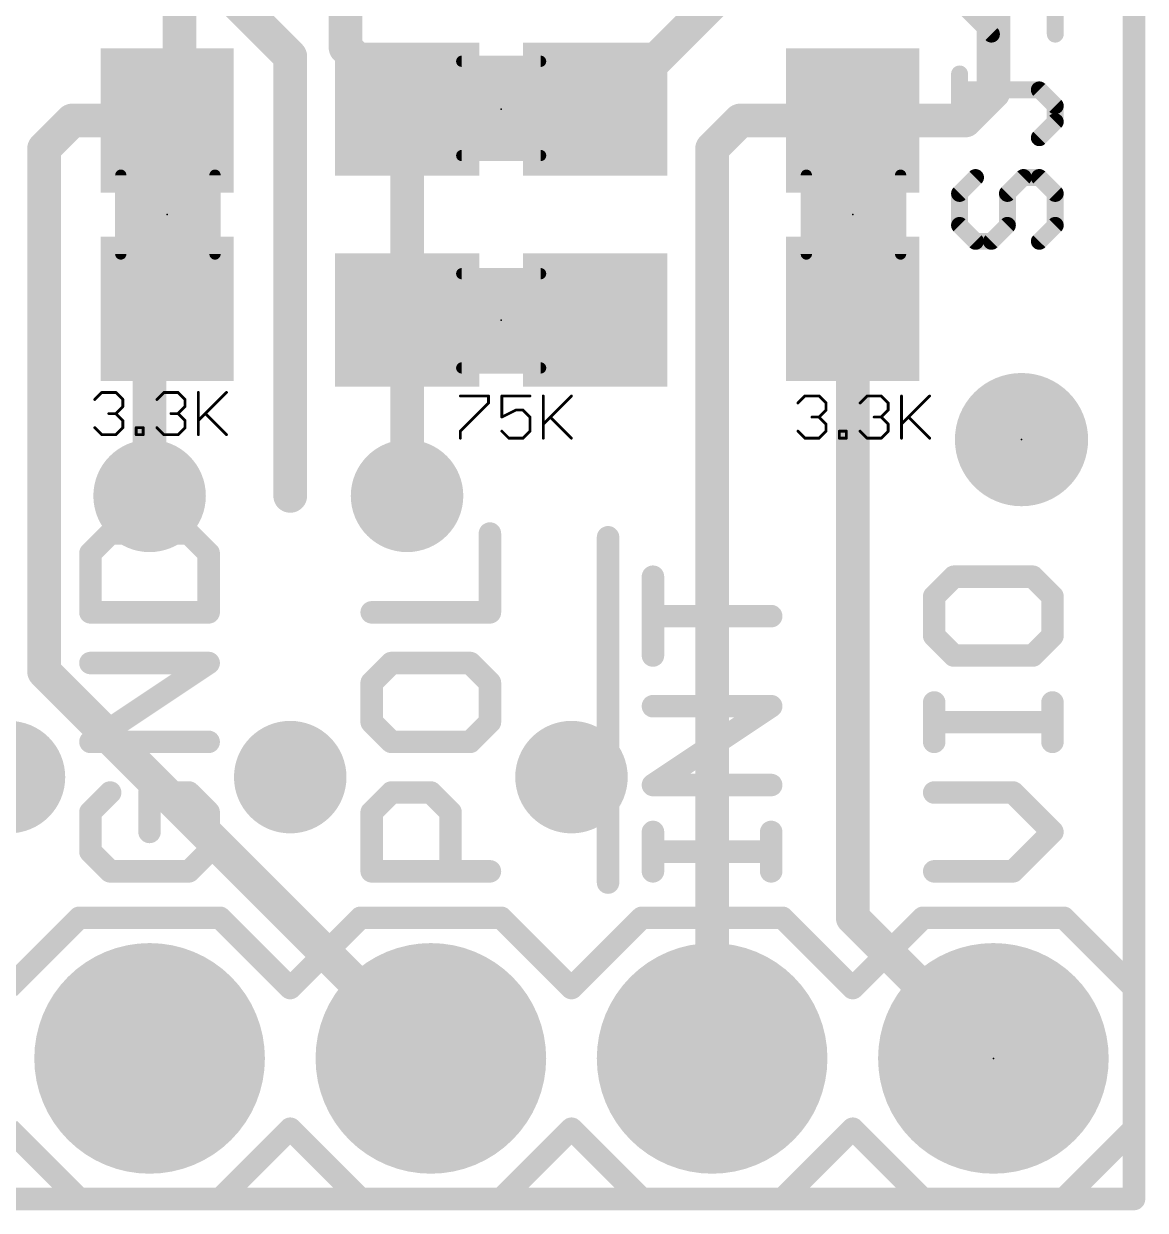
# Model space of a CAD drawing. Extents: x -43 to 64, y -12 to 35.
# Drawn here: x 5.21 to 15.34, y -0.1 to 10.61 of the extents above; entities that cross this region are included whole.
import ezdxf

# ---------------------------------------------------------------- set-up
doc = ezdxf.new("R2010")
doc.units = 0
for name, color, linetype in [('1', 12, 'CONTINUOUS'), ('17', 110, 'CONTINUOUS'), ('18', 110, 'CONTINUOUS'), ('20', 53, 'CONTINUOUS'), ('21', 53, 'CONTINUOUS'), ('23', 53, 'CONTINUOUS'), ('27', 253, 'CONTINUOUS'), ('29', 253, 'CONTINUOUS'), ('31', 253, 'CONTINUOUS'), ('51', 53, 'CONTINUOUS')]:
    doc.layers.add(name, color=color, linetype=linetype)

# ---------------------------------------------------------------- blocks, each defined once
blk = doc.blocks.new('PIE')
at = {"const_width": 0.5}
blk.add_lwpolyline([(0, -0.25, 1), (0, 0.25, 1), (0, -0.25)], format="xyb", dxfattribs=at)
blk = doc.blocks.new('RECT')
blk.add_solid([(-0.5, -0.5), (0.5, -0.5), (-0.5, 0.5), (0.5, 0.5)])
blk = doc.blocks.new('ROUNDP')
at = {"const_width": 0.5}
blk.add_lwpolyline([(0, -0.25, 1), (0, 0.25, 1), (0, -0.25)], format="xyb", dxfattribs=at)
blk = doc.blocks.new('ROUNDV')
at = {"const_width": 0.5}
blk.add_lwpolyline([(0, -0.25, 1), (0, 0.25, 1), (0, -0.25)], format="xyb", dxfattribs=at)

msp = doc.modelspace()

# ---------------------------------------------------------------- linework, layer by layer
at = {"layer": '1'}
for points, const_width in [([(15.24, 30.48), (15.24, 0)], 0.2032), ([(13.97, 9.994), (13.97, 12.2881)], 0.3048), ([(6.62, 11.92), (6.62, 9.74)], 0.3048), ([(8.12, 11.92), (8.12, 10.3975)], 0.3048), ([(12.3825, 11.7475), (10.4775, 9.8425)], 0.3048), ([(7.12, 10.8187), (7.62, 10.3187)], 0.3048), ([(8.12, 10.3975), (8.675, 9.8425)], 0.3048), ([(7.62, 10.3187), (7.62, 6.35)], 0.3048), ([(13.716, 9.74), (13.97, 9.994)], 0.3048), ([(8.675, 7.9375), (8.675, 9.8425)], 0.3048), ([(10.4775, 9.8425), (10.375, 9.8425)], 0.3048), ([(5.6515, 9.74), (5.3975, 9.486)], 0.3048), ([(6.5088, 9.74), (5.6515, 9.74)], 0.3048), ([(6.62, 9.74), (6.5088, 9.74)], 0.3048), ([(11.43, 9.486), (11.684, 9.74)], 0.3048), ([(11.684, 9.74), (12.7, 9.74)], 0.3048), ([(12.7, 9.74), (13.716, 9.74)], 0.3048), ([(5.3975, 9.486), (5.3975, 4.7625)], 0.3048), ([(11.43, 1.27), (11.43, 9.486)], 0.3048), ([(6.5088, 8.04), (6.35, 8.04)], 0.3048), ([(6.35, 8.04), (6.35, 6.35)], 0.3048), ([(12.7, 8.04), (12.7, 2.54)], 0.3048), ([(8.675, 7.9375), (8.675, 6.35)], 0.3048), ([(5.3975, 4.7625), (8.89, 1.27)], 0.3048), ([(12.7, 2.54), (13.97, 1.27)], 0.3048), ([(15.24, 0), (0, 0)], 0.2032)]:
    msp.add_lwpolyline(points, dxfattribs=dict(at, const_width=const_width))
for points, const_width in [([(8.1739, 10.4514, 1), (8.0661, 10.3436)], 0.1524), ([(7.6962, 10.3187, 1), (7.5438, 10.3187)], 0.1524), ([(7.5661, 10.2649, 1), (7.6739, 10.3726)], 0.1524), ([(8.0438, 10.3975, 1), (8.1962, 10.3975)], 0.1524), ([(14.0239, 9.9401, 1), (13.9161, 10.0479)], 0.1524), ([(8.7512, 9.8425, 1), (8.5988, 9.8425)], 0.1524), ([(8.6211, 9.7886, 1), (8.7289, 9.8964)], 0.1524), ([(10.375, 9.9187, 1), (10.375, 9.7663)], 0.1524), ([(10.4236, 9.8964, 1), (10.5314, 9.7886)], 0.1524), ([(10.4775, 9.7663, 1), (10.4775, 9.9187)], 0.1524), ([(13.8938, 9.994, 1), (14.0462, 9.994)], 0.1524), ([(5.6515, 9.8162, 1), (5.6515, 9.6638)], 0.1524), ([(5.7054, 9.6861, 1), (5.5976, 9.7939)], 0.1524), ([(6.5088, 9.8162, 1), (6.5088, 9.6638)], 0.1524), ([(6.5088, 9.6638, 1), (6.5088, 9.8162)], 0.1524), ([(6.62, 9.6638, 1), (6.62, 9.8162)], 0.1524), ([(11.684, 9.8162, 1), (11.684, 9.6638)], 0.1524), ([(11.7379, 9.6861, 1), (11.6301, 9.7939)], 0.1524), ([(12.7, 9.8162, 1), (12.7, 9.6638)], 0.1524), ([(12.7, 9.6638, 1), (12.7, 9.8162)], 0.1524), ([(13.6621, 9.7939, 1), (13.7699, 9.6861)], 0.1524), ([(13.716, 9.6638, 1), (13.716, 9.8162)], 0.1524), ([(6.5438, 9.74, 1), (6.6962, 9.74)], 0.1524), ([(5.4737, 9.486, 1), (5.3213, 9.486)], 0.1524), ([(5.3436, 9.5399, 1), (5.4514, 9.4321)], 0.1524), ([(11.5062, 9.486, 1), (11.3538, 9.486)], 0.1524), ([(11.3761, 9.5399, 1), (11.4839, 9.4321)], 0.1524), ([(6.35, 8.1162, 1), (6.35, 7.9638)], 0.1524), ([(6.4262, 8.04, 1), (6.2738, 8.04)], 0.1524), ([(6.5088, 7.9638, 1), (6.5088, 8.1162)], 0.1524), ([(12.7762, 8.04, 1), (12.6238, 8.04)], 0.1524), ([(8.7512, 7.9375, 1), (8.5988, 7.9375)], 0.1524), ([(8.5988, 7.9375, 1), (8.7512, 7.9375)], 0.1524), ([(6.2738, 6.35, 1), (6.4262, 6.35)], 0.1524), ([(7.5438, 6.35, 1), (7.6962, 6.35)], 0.1524), ([(8.5988, 6.35, 1), (8.7512, 6.35)], 0.1524), ([(5.4514, 4.8164, 1), (5.3436, 4.7086)], 0.1524), ([(5.3213, 4.7625, 1), (5.4737, 4.7625)], 0.1524), ([(12.7539, 2.5939, 1), (12.6461, 2.4861)], 0.1524), ([(12.6238, 2.54, 1), (12.7762, 2.54)], 0.1524), ([(8.8361, 1.2161, 1), (8.9439, 1.3239)], 0.1524), ([(13.9161, 1.2161, 1), (14.0239, 1.3239)], 0.1524), ([(11.3538, 1.27, 1), (11.5062, 1.27)], 0.1524), ([(15.1892, 0, 1), (15.2908, 0)], 0.1016), ([(15.24, -0.0508, 1), (15.24, 0.0508)], 0.1016)]:
    msp.add_lwpolyline(points, format="xyb", dxfattribs=dict(at, const_width=const_width))
at = {"layer": '20', "const_width": 0.2032}
for points in [[(15.24, 0), (15.24, 30.48)], [(0, 0), (15.24, 0)]]:
    msp.add_lwpolyline(points, dxfattribs=at)
at = {"layer": '20', "const_width": 0.1016}
for points in [[(15.1892, 0, 1), (15.2908, 0)], [(15.24, -0.0508, 1), (15.24, 0.0508)]]:
    msp.add_lwpolyline(points, format="xyb", dxfattribs=at)
at = {"layer": '21'}
for points, const_width in [([(14.5288, 10.5197), (14.5288, 11.096)], 0.1524), ([(13.9526, 10.5197), (13.6645, 10.8079)], 0.1524), ([(13.6645, 9.8723), (13.6645, 10.1604)], 0.1524), ([(14.3847, 10.0164), (13.6645, 10.0164)], 0.1524), ([(14.5288, 9.8723), (14.3847, 10.0164)], 0.1524), ([(14.5288, 9.7283), (14.5288, 9.8723)], 0.1524), ([(14.3847, 9.5842), (14.5288, 9.7283)], 0.1524), ([(13.8085, 9.2249), (13.6645, 9.0809)], 0.1524), ([(14.0966, 9.0809), (14.2407, 9.2249)], 0.1524), ([(14.2407, 9.2249), (14.3847, 9.2249)], 0.1524), ([(14.3847, 9.2249), (14.5288, 9.0809)], 0.1524), ([(13.6645, 9.0809), (13.6645, 8.7928)], 0.1524), ([(14.0966, 8.7928), (14.0966, 9.0809)], 0.1524), ([(14.5288, 9.0809), (14.5288, 8.7928)], 0.1524), ([(13.6645, 8.7928), (13.8085, 8.6487)], 0.1524), ([(13.9526, 8.6487), (14.0966, 8.7928)], 0.1524), ([(14.5288, 8.7928), (14.3847, 8.6487)], 0.1524), ([(13.8085, 8.6487), (13.9526, 8.6487)], 0.1524), ([(5.9936, 6.0097), (5.8157, 5.8318)], 0.2032), ([(6.7054, 6.0097), (5.9936, 6.0097)], 0.2032), ([(6.8834, 5.8318), (6.7054, 6.0097)], 0.2032), ([(9.4234, 5.2979), (9.4234, 6.0097)], 0.2032), ([(10.4902, 2.8575), (10.4902, 5.9759)], 0.2032), ([(5.8157, 5.8318), (5.8157, 5.2979)], 0.2032), ([(6.8834, 5.2979), (6.8834, 5.8318)], 0.2032), ([(10.8957, 4.9081), (10.8957, 5.6199)], 0.2032), ([(13.6136, 5.6199), (13.4357, 5.442)], 0.2032), ([(14.3255, 5.6199), (13.6136, 5.6199)], 0.2032), ([(14.5034, 5.442), (14.3255, 5.6199)], 0.2032), ([(13.4357, 5.442), (13.4357, 5.086)], 0.2032), ([(14.5034, 5.086), (14.5034, 5.442)], 0.2032), ([(5.8157, 5.2979), (6.8834, 5.2979)], 0.2032), ([(8.3557, 5.2979), (9.4234, 5.2979)], 0.2032), ([(11.9634, 5.264), (10.8957, 5.264)], 0.2032), ([(13.4357, 5.086), (13.6136, 4.9081)], 0.2032), ([(14.3255, 4.9081), (14.5034, 5.086)], 0.2032), ([(5.8157, 4.1285), (6.8834, 4.8403)], 0.2032), ([(6.8834, 4.8403), (5.8157, 4.8403)], 0.2032), ([(8.5336, 4.8403), (8.3557, 4.6624)], 0.2032), ([(9.2454, 4.8403), (8.5336, 4.8403)], 0.2032), ([(9.4234, 4.6624), (9.2454, 4.8403)], 0.2032), ([(13.6136, 4.9081), (14.3255, 4.9081)], 0.2032), ([(8.3557, 4.6624), (8.3557, 4.3064)], 0.2032), ([(9.4234, 4.3064), (9.4234, 4.6624)], 0.2032), ([(10.8957, 3.7387), (11.9634, 4.4505)], 0.2032), ([(11.9634, 4.4505), (10.8957, 4.4505)], 0.2032), ([(13.4357, 4.1285), (13.4357, 4.4844)], 0.2032), ([(14.5034, 4.1285), (14.5034, 4.4844)], 0.2032), ([(8.3557, 4.3064), (8.5336, 4.1285)], 0.2032), ([(9.2454, 4.1285), (9.4234, 4.3064)], 0.2032), ([(14.5034, 4.3064), (13.4357, 4.3064)], 0.2032), ([(6.8834, 4.1285), (5.8157, 4.1285)], 0.2032), ([(8.5336, 4.1285), (9.2454, 4.1285)], 0.2032), ([(5.9936, 3.6709), (5.8157, 3.493)], 0.2032), ([(6.7054, 3.6709), (6.3495, 3.6709)], 0.2032), ([(6.3495, 3.6709), (6.3495, 3.315)], 0.2032), ([(6.8834, 3.493), (6.7054, 3.6709)], 0.2032), ([(8.3557, 3.493), (8.5336, 3.6709)], 0.2032), ([(8.5336, 3.6709), (8.8895, 3.6709)], 0.2032), ([(8.8895, 3.6709), (9.0675, 3.493)], 0.2032), ([(11.9634, 3.7387), (10.8957, 3.7387)], 0.2032), ([(14.1475, 3.6709), (13.4357, 3.6709)], 0.2032), ([(14.5034, 3.315), (14.1475, 3.6709)], 0.2032), ([(5.8157, 3.493), (5.8157, 3.1371)], 0.2032), ([(6.8834, 3.1371), (6.8834, 3.493)], 0.2032), ([(8.3557, 2.9591), (8.3557, 3.493)], 0.2032), ([(9.0675, 3.493), (9.0675, 2.9591)], 0.2032), ([(10.8957, 2.9591), (10.8957, 3.315)], 0.2032), ([(11.9634, 2.9591), (11.9634, 3.315)], 0.2032), ([(14.1475, 2.9591), (14.5034, 3.315)], 0.2032), ([(5.8157, 3.1371), (5.9936, 2.9591)], 0.2032), ([(6.7054, 2.9591), (6.8834, 3.1371)], 0.2032), ([(11.9634, 3.1371), (10.8957, 3.1371)], 0.2032), ([(5.9936, 2.9591), (6.7054, 2.9591)], 0.2032), ([(9.4234, 2.9591), (8.3557, 2.9591)], 0.2032), ([(13.4357, 2.9591), (14.1475, 2.9591)], 0.2032), ([(5.08, 1.905), (5.715, 2.54)], 0.2032), ([(5.715, 2.54), (6.985, 2.54)], 0.2032), ([(7.62, 1.905), (6.985, 2.54)], 0.2032), ([(7.62, 1.905), (8.255, 2.54)], 0.2032), ([(8.255, 2.54), (9.525, 2.54)], 0.2032), ([(9.525, 2.54), (10.16, 1.905)], 0.2032), ([(10.16, 1.905), (10.795, 2.54)], 0.2032), ([(10.795, 2.54), (12.065, 2.54)], 0.2032), ([(12.065, 2.54), (12.7, 1.905)], 0.2032), ([(12.7, 1.905), (13.335, 2.54)], 0.2032), ([(13.335, 2.54), (14.605, 2.54)], 0.2032), ([(15.24, 1.905), (14.605, 2.54)], 0.2032), ([(15.24, 0.635), (15.24, 1.905)], 0.2032), ([(5.715, 0), (5.08, 0.635)], 0.2032), ([(6.985, 0), (7.62, 0.635)], 0.2032), ([(8.255, 0), (7.62, 0.635)], 0.2032), ([(10.16, 0.635), (9.525, 0)], 0.2032), ([(10.795, 0), (10.16, 0.635)], 0.2032), ([(12.7, 0.635), (12.065, 0)], 0.2032), ([(13.335, 0), (12.7, 0.635)], 0.2032), ([(14.605, 0), (15.24, 0.635)], 0.2032), ([(6.985, 0), (5.715, 0)], 0.2032), ([(9.525, 0), (8.255, 0)], 0.2032), ([(12.065, 0), (10.795, 0)], 0.2032), ([(14.605, 0), (13.335, 0)], 0.2032)]:
    msp.add_lwpolyline(points, dxfattribs=dict(at, const_width=const_width))
for points, const_width in [([(13.9256, 10.4928, 1), (13.9795, 10.5467)], 0.0762), ([(14.4907, 10.5197, 1), (14.5669, 10.5197)], 0.0762), ([(13.7026, 10.1604, 1), (13.6264, 10.1604)], 0.0762), ([(13.6645, 10.0545, 1), (13.6645, 9.9783)], 0.0762), ([(14.4117, 10.0433, 1), (14.3578, 9.9894)], 0.0762), ([(14.3847, 9.9783, 1), (14.3847, 10.0545)], 0.0762), ([(13.6264, 9.8723, 1), (13.7026, 9.8723)], 0.0762), ([(14.5669, 9.8723, 1), (14.4907, 9.8723)], 0.0762), ([(14.5019, 9.8454, 1), (14.5557, 9.8993)], 0.0762), ([(14.4907, 9.7283, 1), (14.5669, 9.7283)], 0.0762), ([(14.5557, 9.7013, 1), (14.5019, 9.7552)], 0.0762), ([(14.3578, 9.6112, 1), (14.4117, 9.5573)], 0.0762), ([(13.8355, 9.198, 1), (13.7816, 9.2519)], 0.0762), ([(14.2407, 9.263, 1), (14.2407, 9.1868)], 0.0762), ([(14.2676, 9.198, 1), (14.2137, 9.2519)], 0.0762), ([(14.4117, 9.2519, 1), (14.3578, 9.198)], 0.0762), ([(14.3847, 9.1868, 1), (14.3847, 9.263)], 0.0762), ([(13.6375, 9.1078, 1), (13.6914, 9.0539)], 0.0762), ([(13.7026, 9.0809, 1), (13.6264, 9.0809)], 0.0762), ([(14.1347, 9.0809, 1), (14.0585, 9.0809)], 0.0762), ([(14.0697, 9.1078, 1), (14.1236, 9.0539)], 0.0762), ([(14.5669, 9.0809, 1), (14.4907, 9.0809)], 0.0762), ([(14.5019, 9.0539, 1), (14.5557, 9.1078)], 0.0762), ([(13.6914, 8.8197, 1), (13.6375, 8.7658)], 0.0762), ([(13.6264, 8.7928, 1), (13.7026, 8.7928)], 0.0762), ([(14.0585, 8.7928, 1), (14.1347, 8.7928)], 0.0762), ([(14.1236, 8.7658, 1), (14.0697, 8.8197)], 0.0762), ([(14.4907, 8.7928, 1), (14.5669, 8.7928)], 0.0762), ([(14.5557, 8.7658, 1), (14.5019, 8.8197)], 0.0762), ([(13.8085, 8.6868, 1), (13.8085, 8.6106)], 0.0762), ([(13.7816, 8.6218, 1), (13.8355, 8.6756)], 0.0762), ([(13.9256, 8.6756, 1), (13.9795, 8.6218)], 0.0762), ([(13.9526, 8.6106, 1), (13.9526, 8.6868)], 0.0762), ([(14.3578, 8.6756, 1), (14.4117, 8.6218)], 0.0762), ([(5.9936, 6.0605, 1), (5.9936, 5.9589)], 0.1016), ([(6.0296, 5.9738, 1), (5.9577, 6.0456)], 0.1016), ([(6.7414, 6.0456, 1), (6.6695, 5.9738)], 0.1016), ([(6.7054, 5.9589, 1), (6.7054, 6.0605)], 0.1016), ([(9.4742, 6.0097, 1), (9.3726, 6.0097)], 0.1016), ([(10.541, 5.9759, 1), (10.4394, 5.9759)], 0.1016), ([(5.8665, 5.8318, 1), (5.7649, 5.8318)], 0.1016), ([(5.7798, 5.8677, 1), (5.8516, 5.7958)], 0.1016), ([(6.9342, 5.8318, 1), (6.8326, 5.8318)], 0.1016), ([(6.8475, 5.7958, 1), (6.9193, 5.8677)], 0.1016), ([(10.9465, 5.6199, 1), (10.8449, 5.6199)], 0.1016), ([(13.6136, 5.6707, 1), (13.6136, 5.5691)], 0.1016), ([(13.6496, 5.584, 1), (13.5777, 5.6558)], 0.1016), ([(14.3614, 5.6558, 1), (14.2895, 5.584)], 0.1016), ([(14.3255, 5.5691, 1), (14.3255, 5.6707)], 0.1016), ([(13.4865, 5.442, 1), (13.3849, 5.442)], 0.1016), ([(13.3998, 5.4779, 1), (13.4716, 5.406)], 0.1016), ([(14.5542, 5.442, 1), (14.4526, 5.442)], 0.1016), ([(14.4675, 5.406, 1), (14.5393, 5.4779)], 0.1016), ([(5.8157, 5.3487, 1), (5.8157, 5.2471)], 0.1016), ([(6.8834, 5.2471, 1), (6.8834, 5.3487)], 0.1016), ([(8.3557, 5.3487, 1), (8.3557, 5.2471)], 0.1016), ([(9.4234, 5.2471, 1), (9.4234, 5.3487)], 0.1016), ([(10.8957, 5.3148, 1), (10.8957, 5.2132)], 0.1016), ([(11.9634, 5.2132, 1), (11.9634, 5.3148)], 0.1016), ([(5.7649, 5.2979, 1), (5.8665, 5.2979)], 0.1016), ([(6.8326, 5.2979, 1), (6.9342, 5.2979)], 0.1016), ([(9.3726, 5.2979, 1), (9.4742, 5.2979)], 0.1016), ([(13.4716, 5.122, 1), (13.3998, 5.0501)], 0.1016), ([(14.5393, 5.0501, 1), (14.4675, 5.122)], 0.1016), ([(13.3849, 5.086, 1), (13.4865, 5.086)], 0.1016), ([(14.4526, 5.086, 1), (14.5542, 5.086)], 0.1016), ([(5.8157, 4.8911, 1), (5.8157, 4.7895)], 0.1016), ([(6.9116, 4.798, 1), (6.8552, 4.8826)], 0.1016), ([(6.8834, 4.7895, 1), (6.8834, 4.8911)], 0.1016), ([(8.5336, 4.8911, 1), (8.5336, 4.7895)], 0.1016), ([(8.5696, 4.8044, 1), (8.4977, 4.8762)], 0.1016), ([(9.2814, 4.8762, 1), (9.2095, 4.8044)], 0.1016), ([(9.2454, 4.7895, 1), (9.2454, 4.8911)], 0.1016), ([(10.8449, 4.9081, 1), (10.9465, 4.9081)], 0.1016), ([(13.6136, 4.9589, 1), (13.6136, 4.8573)], 0.1016), ([(13.5777, 4.8722, 1), (13.6496, 4.944)], 0.1016), ([(14.2895, 4.944, 1), (14.3614, 4.8722)], 0.1016), ([(14.3255, 4.8573, 1), (14.3255, 4.9589)], 0.1016), ([(8.4065, 4.6624, 1), (8.3049, 4.6624)], 0.1016), ([(8.3198, 4.6983, 1), (8.3916, 4.6264)], 0.1016), ([(9.4742, 4.6624, 1), (9.3726, 4.6624)], 0.1016), ([(9.3875, 4.6264, 1), (9.4593, 4.6983)], 0.1016), ([(10.8957, 4.5013, 1), (10.8957, 4.3997)], 0.1016), ([(11.9916, 4.4082, 1), (11.9352, 4.4928)], 0.1016), ([(11.9634, 4.3997, 1), (11.9634, 4.5013)], 0.1016), ([(13.4865, 4.4844, 1), (13.3849, 4.4844)], 0.1016), ([(14.5542, 4.4844, 1), (14.4526, 4.4844)], 0.1016), ([(8.3916, 4.3424, 1), (8.3198, 4.2705)], 0.1016), ([(9.4593, 4.2705, 1), (9.3875, 4.3424)], 0.1016), ([(13.4357, 4.3572, 1), (13.4357, 4.2556)], 0.1016), ([(14.5034, 4.2556, 1), (14.5034, 4.3572)], 0.1016), ([(8.3049, 4.3064, 1), (8.4065, 4.3064)], 0.1016), ([(9.3726, 4.3064, 1), (9.4742, 4.3064)], 0.1016), ([(5.8157, 4.1793, 1), (5.8157, 4.0777)], 0.1016), ([(5.7875, 4.1708, 1), (5.8439, 4.0862)], 0.1016), ([(6.8834, 4.0777, 1), (6.8834, 4.1793)], 0.1016), ([(8.5336, 4.1793, 1), (8.5336, 4.0777)], 0.1016), ([(8.4977, 4.0926, 1), (8.5696, 4.1644)], 0.1016), ([(9.2095, 4.1644, 1), (9.2814, 4.0926)], 0.1016), ([(9.2454, 4.0777, 1), (9.2454, 4.1793)], 0.1016), ([(13.3849, 4.1285, 1), (13.4865, 4.1285)], 0.1016), ([(14.4526, 4.1285, 1), (14.5542, 4.1285)], 0.1016), ([(6.0296, 3.635, 1), (5.9577, 3.7068)], 0.1016), ([(6.3495, 3.7217, 1), (6.3495, 3.6201)], 0.1016), ([(6.4003, 3.6709, 1), (6.2987, 3.6709)], 0.1016), ([(6.7414, 3.7068, 1), (6.6695, 3.635)], 0.1016), ([(6.7054, 3.6201, 1), (6.7054, 3.7217)], 0.1016), ([(8.5336, 3.7217, 1), (8.5336, 3.6201)], 0.1016), ([(8.5696, 3.635, 1), (8.4977, 3.7068)], 0.1016), ([(8.9255, 3.7068, 1), (8.8536, 3.635)], 0.1016), ([(8.8895, 3.6201, 1), (8.8895, 3.7217)], 0.1016), ([(10.8957, 3.7895, 1), (10.8957, 3.6879)], 0.1016), ([(10.8675, 3.781, 1), (10.9239, 3.6964)], 0.1016), ([(11.9634, 3.6879, 1), (11.9634, 3.7895)], 0.1016), ([(13.4357, 3.7217, 1), (13.4357, 3.6201)], 0.1016), ([(14.1834, 3.7068, 1), (14.1116, 3.635)], 0.1016), ([(14.1475, 3.6201, 1), (14.1475, 3.7217)], 0.1016), ([(5.8665, 3.493, 1), (5.7649, 3.493)], 0.1016), ([(5.7798, 3.5289, 1), (5.8516, 3.457)], 0.1016), ([(6.9342, 3.493, 1), (6.8326, 3.493)], 0.1016), ([(6.8475, 3.457, 1), (6.9193, 3.5289)], 0.1016), ([(8.4065, 3.493, 1), (8.3049, 3.493)], 0.1016), ([(8.3198, 3.5289, 1), (8.3916, 3.457)], 0.1016), ([(9.1183, 3.493, 1), (9.0167, 3.493)], 0.1016), ([(9.0316, 3.457, 1), (9.1034, 3.5289)], 0.1016), ([(6.2987, 3.315, 1), (6.4003, 3.315)], 0.1016), ([(10.9465, 3.315, 1), (10.8449, 3.315)], 0.1016), ([(12.0142, 3.315, 1), (11.9126, 3.315)], 0.1016), ([(14.5393, 3.2791, 1), (14.4675, 3.3509)], 0.1016), ([(14.4675, 3.2791, 1), (14.5393, 3.3509)], 0.1016), ([(5.8516, 3.173, 1), (5.7798, 3.1011)], 0.1016), ([(6.9193, 3.1011, 1), (6.8475, 3.173)], 0.1016), ([(10.8957, 3.1879, 1), (10.8957, 3.0863)], 0.1016), ([(11.9634, 3.0863, 1), (11.9634, 3.1879)], 0.1016), ([(5.7649, 3.1371, 1), (5.8665, 3.1371)], 0.1016), ([(6.8326, 3.1371, 1), (6.9342, 3.1371)], 0.1016), ([(5.9936, 3.0099, 1), (5.9936, 2.9083)], 0.1016), ([(5.9577, 2.9232, 1), (6.0296, 2.995)], 0.1016), ([(6.6695, 2.995, 1), (6.7414, 2.9232)], 0.1016), ([(6.7054, 2.9083, 1), (6.7054, 3.0099)], 0.1016), ([(8.3557, 3.0099, 1), (8.3557, 2.9083)], 0.1016), ([(8.3049, 2.9591, 1), (8.4065, 2.9591)], 0.1016), ([(9.0167, 2.9591, 1), (9.1183, 2.9591)], 0.1016), ([(9.4234, 2.9083, 1), (9.4234, 3.0099)], 0.1016), ([(10.8449, 2.9591, 1), (10.9465, 2.9591)], 0.1016), ([(11.9126, 2.9591, 1), (12.0142, 2.9591)], 0.1016), ([(13.4357, 3.0099, 1), (13.4357, 2.9083)], 0.1016), ([(14.1116, 2.995, 1), (14.1834, 2.9232)], 0.1016), ([(14.1475, 2.9083, 1), (14.1475, 3.0099)], 0.1016), ([(10.4394, 2.8575, 1), (10.541, 2.8575)], 0.1016), ([(5.715, 2.5908, 1), (5.715, 2.4892)], 0.1016), ([(5.7509, 2.5041, 1), (5.6791, 2.5759)], 0.1016), ([(7.0209, 2.5759, 1), (6.9491, 2.5041)], 0.1016), ([(6.985, 2.4892, 1), (6.985, 2.5908)], 0.1016), ([(8.255, 2.5908, 1), (8.255, 2.4892)], 0.1016), ([(8.2909, 2.5041, 1), (8.2191, 2.5759)], 0.1016), ([(9.5609, 2.5759, 1), (9.4891, 2.5041)], 0.1016), ([(9.525, 2.4892, 1), (9.525, 2.5908)], 0.1016), ([(10.795, 2.5908, 1), (10.795, 2.4892)], 0.1016), ([(10.8309, 2.5041, 1), (10.7591, 2.5759)], 0.1016), ([(12.1009, 2.5759, 1), (12.0291, 2.5041)], 0.1016), ([(12.065, 2.4892, 1), (12.065, 2.5908)], 0.1016), ([(13.335, 2.5908, 1), (13.335, 2.4892)], 0.1016), ([(13.3709, 2.5041, 1), (13.2991, 2.5759)], 0.1016), ([(14.6409, 2.5759, 1), (14.5691, 2.5041)], 0.1016), ([(14.605, 2.4892, 1), (14.605, 2.5908)], 0.1016), ([(7.5841, 1.9409, 1), (7.6559, 1.8691)], 0.1016), ([(7.5841, 1.8691, 1), (7.6559, 1.9409)], 0.1016), ([(10.1241, 1.9409, 1), (10.1959, 1.8691)], 0.1016), ([(10.1241, 1.8691, 1), (10.1959, 1.9409)], 0.1016), ([(12.6641, 1.9409, 1), (12.7359, 1.8691)], 0.1016), ([(12.6641, 1.8691, 1), (12.7359, 1.9409)], 0.1016), ([(15.2908, 1.905, 1), (15.1892, 1.905)], 0.1016), ([(15.2041, 1.8691, 1), (15.2759, 1.9409)], 0.1016), ([(7.6559, 0.6709, 1), (7.5841, 0.5991)], 0.1016), ([(7.6559, 0.5991, 1), (7.5841, 0.6709)], 0.1016), ([(10.1959, 0.6709, 1), (10.1241, 0.5991)], 0.1016), ([(10.1959, 0.5991, 1), (10.1241, 0.6709)], 0.1016), ([(12.7359, 0.6709, 1), (12.6641, 0.5991)], 0.1016), ([(12.7359, 0.5991, 1), (12.6641, 0.6709)], 0.1016), ([(15.1892, 0.635, 1), (15.2908, 0.635)], 0.1016), ([(15.2759, 0.5991, 1), (15.2041, 0.6709)], 0.1016), ([(5.715, 0.0508, 1), (5.715, -0.0508)], 0.1016), ([(5.6791, -0.0359, 1), (5.7509, 0.0359)], 0.1016), ([(6.9491, 0.0359, 1), (7.0209, -0.0359)], 0.1016), ([(6.985, -0.0508, 1), (6.985, 0.0508)], 0.1016), ([(8.255, 0.0508, 1), (8.255, -0.0508)], 0.1016), ([(8.2191, -0.0359, 1), (8.2909, 0.0359)], 0.1016), ([(9.4891, 0.0359, 1), (9.5609, -0.0359)], 0.1016), ([(9.525, -0.0508, 1), (9.525, 0.0508)], 0.1016), ([(10.795, 0.0508, 1), (10.795, -0.0508)], 0.1016), ([(10.7591, -0.0359, 1), (10.8309, 0.0359)], 0.1016), ([(12.0291, 0.0359, 1), (12.1009, -0.0359)], 0.1016), ([(12.065, -0.0508, 1), (12.065, 0.0508)], 0.1016), ([(13.335, 0.0508, 1), (13.335, -0.0508)], 0.1016), ([(13.2991, -0.0359, 1), (13.3709, 0.0359)], 0.1016), ([(14.5691, 0.0359, 1), (14.6409, -0.0359)], 0.1016), ([(14.605, -0.0508, 1), (14.605, 0.0508)], 0.1016)]:
    msp.add_lwpolyline(points, format="xyb", dxfattribs=dict(at, const_width=const_width))
at = {"layer": '23'}
for p in [(9.525, 9.8425), (6.5088, 8.89), (12.7, 8.89), (9.525, 7.9375), (14.224, 6.858), (13.97, 1.27)]:
    msp.add_point(p, dxfattribs=at)
at = {"layer": '27', "const_width": 0.0254}
for points in [[(5.8547, 7.2202), (5.9183, 7.2838)], [(5.9183, 7.2838), (6.0454, 7.2838)], [(6.0454, 7.2838), (6.1089, 7.2202)], [(6.416, 7.2202), (6.4796, 7.2838)], [(6.4796, 7.2838), (6.6067, 7.2838)], [(6.6067, 7.2838), (6.6702, 7.2202)], [(6.7902, 7.2838), (6.7902, 6.9024)], [(6.7902, 7.0296), (7.0444, 7.2838)], [(6.1089, 7.2202), (6.1089, 7.1567)], [(6.6702, 7.2202), (6.6702, 7.1567)], [(9.1567, 7.252), (9.4109, 7.252)], [(9.4109, 7.1885), (9.1567, 6.9343)], [(9.4109, 7.252), (9.4109, 7.1885)], [(9.7851, 7.252), (9.5309, 7.252)], [(9.5309, 7.252), (9.5309, 7.0614)], [(9.9051, 7.252), (9.9051, 6.8707)], [(9.9051, 6.9978), (10.1593, 7.252)], [(12.2047, 7.1885), (12.2683, 7.252)], [(12.2683, 7.252), (12.3954, 7.252)], [(12.3954, 7.252), (12.4589, 7.1885)], [(12.4589, 7.1885), (12.4589, 7.1249)], [(12.766, 7.1885), (12.8296, 7.252)], [(12.8296, 7.252), (12.9567, 7.252)], [(12.9567, 7.252), (13.0202, 7.1885)], [(13.0202, 7.1885), (13.0202, 7.1249)], [(13.1402, 7.252), (13.1402, 6.8707)], [(13.1402, 6.9978), (13.3944, 7.252)], [(6.0454, 7.0931), (5.9818, 7.0931)], [(6.1089, 7.1567), (6.0454, 7.0931)], [(6.0454, 7.0931), (6.1089, 7.0296)], [(6.6067, 7.0931), (6.5431, 7.0931)], [(6.6702, 7.1567), (6.6067, 7.0931)], [(6.6067, 7.0931), (6.6702, 7.0296)], [(6.8538, 7.0931), (7.0444, 6.9024)], [(9.5309, 7.0614), (9.658, 7.1249)], [(9.658, 7.1249), (9.7216, 7.1249)], [(9.7216, 7.1249), (9.7851, 7.0614)], [(9.7851, 7.0614), (9.7851, 6.9343)], [(9.9687, 7.0614), (10.1593, 6.8707)], [(12.3954, 7.0614), (12.3318, 7.0614)], [(12.4589, 7.1249), (12.3954, 7.0614)], [(12.3954, 7.0614), (12.4589, 6.9978)], [(12.9567, 7.0614), (12.8931, 7.0614)], [(13.0202, 7.1249), (12.9567, 7.0614)], [(12.9567, 7.0614), (13.0202, 6.9978)], [(13.2038, 7.0614), (13.3944, 6.8707)], [(5.9183, 6.9024), (5.8547, 6.966)], [(6.1089, 6.966), (6.0454, 6.9024)], [(6.1089, 7.0296), (6.1089, 6.966)], [(6.2289, 6.9024), (6.2289, 6.966)], [(6.2289, 6.966), (6.2925, 6.966)], [(6.2925, 6.966), (6.2925, 6.9024)], [(6.4796, 6.9024), (6.416, 6.966)], [(6.6702, 6.966), (6.6067, 6.9024)], [(6.6702, 7.0296), (6.6702, 6.966)], [(12.4589, 6.9978), (12.4589, 6.9343)], [(13.0202, 6.9978), (13.0202, 6.9343)], [(6.0454, 6.9024), (5.9183, 6.9024)], [(6.2925, 6.9024), (6.2289, 6.9024)], [(6.6067, 6.9024), (6.4796, 6.9024)], [(9.1567, 6.9343), (9.1567, 6.8707)], [(9.5945, 6.8707), (9.5309, 6.9343)], [(9.7216, 6.8707), (9.5945, 6.8707)], [(9.7851, 6.9343), (9.7216, 6.8707)], [(12.2683, 6.8707), (12.2047, 6.9343)], [(12.3954, 6.8707), (12.2683, 6.8707)], [(12.4589, 6.9343), (12.3954, 6.8707)], [(12.5789, 6.8707), (12.5789, 6.9343)], [(12.5789, 6.9343), (12.6425, 6.9343)], [(12.6425, 6.8707), (12.5789, 6.8707)], [(12.6425, 6.9343), (12.6425, 6.8707)], [(12.8296, 6.8707), (12.766, 6.9343)], [(12.9567, 6.8707), (12.8296, 6.8707)], [(13.0202, 6.9343), (12.9567, 6.8707)]]:
    msp.add_lwpolyline(points, dxfattribs=at)
at = {"layer": '27', "const_width": 0.0127}
for points in [[(5.9183, 7.2901, 1), (5.9183, 7.2774)], [(5.9227, 7.2793, 1), (5.9138, 7.2883)], [(6.0499, 7.2883, 1), (6.0409, 7.2793)], [(6.0454, 7.2774, 1), (6.0454, 7.2901)], [(6.4796, 7.2901, 1), (6.4796, 7.2774)], [(6.4841, 7.2793, 1), (6.4751, 7.2883)], [(6.6112, 7.2883, 1), (6.6022, 7.2793)], [(6.6067, 7.2774, 1), (6.6067, 7.2901)], [(6.7966, 7.2838, 1), (6.7839, 7.2838)], [(7.0489, 7.2793, 1), (7.0399, 7.2883)], [(5.8502, 7.2247, 1), (5.8592, 7.2157)], [(6.1153, 7.2202, 1), (6.1026, 7.2202)], [(6.1044, 7.2157, 1), (6.1134, 7.2247)], [(6.4115, 7.2247, 1), (6.4205, 7.2157)], [(6.6766, 7.2202, 1), (6.6639, 7.2202)], [(6.6657, 7.2157, 1), (6.6747, 7.2247)], [(9.1567, 7.2584, 1), (9.1567, 7.2457)], [(9.4173, 7.252, 1), (9.4046, 7.252)], [(9.4046, 7.1885, 1), (9.4173, 7.1885)], [(9.4154, 7.184, 1), (9.4064, 7.193)], [(9.4109, 7.2457, 1), (9.4109, 7.2584)], [(9.5309, 7.2584, 1), (9.5309, 7.2457)], [(9.5373, 7.252, 1), (9.5246, 7.252)], [(9.7851, 7.2457, 1), (9.7851, 7.2584)], [(9.9115, 7.252, 1), (9.8988, 7.252)], [(10.1638, 7.2475, 1), (10.1548, 7.2565)], [(12.2002, 7.193, 1), (12.2092, 7.184)], [(12.2683, 7.2584, 1), (12.2683, 7.2457)], [(12.2727, 7.2475, 1), (12.2638, 7.2565)], [(12.3999, 7.2565, 1), (12.3909, 7.2475)], [(12.3954, 7.2457, 1), (12.3954, 7.2584)], [(12.4653, 7.1885, 1), (12.4526, 7.1885)], [(12.4544, 7.184, 1), (12.4634, 7.193)], [(12.7615, 7.193, 1), (12.7705, 7.184)], [(12.8296, 7.2584, 1), (12.8296, 7.2457)], [(12.8341, 7.2475, 1), (12.8251, 7.2565)], [(12.9612, 7.2565, 1), (12.9522, 7.2475)], [(12.9567, 7.2457, 1), (12.9567, 7.2584)], [(13.0266, 7.1885, 1), (13.0139, 7.1885)], [(13.0157, 7.184, 1), (13.0247, 7.193)], [(13.1466, 7.252, 1), (13.1339, 7.252)], [(13.3989, 7.2475, 1), (13.3899, 7.2565)], [(5.9818, 7.0995, 1), (5.9818, 7.0868)], [(6.0499, 7.0976, 1), (6.0409, 7.0886)], [(6.0409, 7.0976, 1), (6.0499, 7.0886)], [(6.0454, 7.0868, 1), (6.0454, 7.0995)], [(6.1026, 7.1567, 1), (6.1153, 7.1567)], [(6.1134, 7.1522, 1), (6.1044, 7.1612)], [(6.5431, 7.0995, 1), (6.5431, 7.0868)], [(6.6112, 7.0976, 1), (6.6022, 7.0886)], [(6.6022, 7.0976, 1), (6.6112, 7.0886)], [(6.6067, 7.0868, 1), (6.6067, 7.0995)], [(6.6639, 7.1567, 1), (6.6766, 7.1567)], [(6.6747, 7.1522, 1), (6.6657, 7.1612)], [(6.8583, 7.0976, 1), (6.8493, 7.0886)], [(9.5281, 7.067, 1), (9.5337, 7.0557)], [(9.658, 7.1313, 1), (9.658, 7.1186)], [(9.6609, 7.1192, 1), (9.6552, 7.1306)], [(9.7261, 7.1294, 1), (9.7171, 7.1204)], [(9.7216, 7.1186, 1), (9.7216, 7.1313)], [(9.7915, 7.0614, 1), (9.7788, 7.0614)], [(9.7806, 7.0569, 1), (9.7896, 7.0659)], [(9.9732, 7.0659, 1), (9.9642, 7.0569)], [(12.3318, 7.0677, 1), (12.3318, 7.055)], [(12.3999, 7.0659, 1), (12.3909, 7.0569)], [(12.3909, 7.0659, 1), (12.3999, 7.0569)], [(12.3954, 7.055, 1), (12.3954, 7.0677)], [(12.4526, 7.1249, 1), (12.4653, 7.1249)], [(12.4634, 7.1204, 1), (12.4544, 7.1294)], [(12.8931, 7.0677, 1), (12.8931, 7.055)], [(12.9612, 7.0659, 1), (12.9522, 7.0569)], [(12.9522, 7.0659, 1), (12.9612, 7.0569)], [(12.9567, 7.055, 1), (12.9567, 7.0677)], [(13.0139, 7.1249, 1), (13.0266, 7.1249)], [(13.0247, 7.1204, 1), (13.0157, 7.1294)], [(13.2083, 7.0659, 1), (13.1993, 7.0569)], [(5.8592, 6.9705, 1), (5.8502, 6.9615)], [(6.1153, 7.0296, 1), (6.1026, 7.0296)], [(6.1026, 6.966, 1), (6.1153, 6.966)], [(6.1044, 7.0251, 1), (6.1134, 7.034)], [(6.1134, 6.9615, 1), (6.1044, 6.9705)], [(6.2289, 6.9724, 1), (6.2289, 6.9597)], [(6.2353, 6.966, 1), (6.2226, 6.966)], [(6.2988, 6.966, 1), (6.2861, 6.966)], [(6.2925, 6.9597, 1), (6.2925, 6.9724)], [(6.4205, 6.9705, 1), (6.4115, 6.9615)], [(6.6766, 7.0296, 1), (6.6639, 7.0296)], [(6.6639, 6.966, 1), (6.6766, 6.966)], [(6.6657, 7.0251, 1), (6.6747, 7.034)], [(6.6747, 6.9615, 1), (6.6657, 6.9705)], [(6.7857, 7.034, 1), (6.7947, 7.0251)], [(9.5246, 7.0614, 1), (9.5373, 7.0614)], [(9.9006, 7.0023, 1), (9.9096, 6.9933)], [(12.4653, 6.9978, 1), (12.4526, 6.9978)], [(12.4544, 6.9933, 1), (12.4634, 7.0023)], [(13.0266, 6.9978, 1), (13.0139, 6.9978)], [(13.0157, 6.9933, 1), (13.0247, 7.0023)], [(13.1357, 7.0023, 1), (13.1447, 6.9933)], [(5.9183, 6.9088, 1), (5.9183, 6.8961)], [(5.9138, 6.898, 1), (5.9227, 6.9069)], [(6.0409, 6.9069, 1), (6.0499, 6.898)], [(6.0454, 6.8961, 1), (6.0454, 6.9088)], [(6.2289, 6.9088, 1), (6.2289, 6.8961)], [(6.2226, 6.9024, 1), (6.2353, 6.9024)], [(6.2861, 6.9024, 1), (6.2988, 6.9024)], [(6.2925, 6.8961, 1), (6.2925, 6.9088)], [(6.4796, 6.9088, 1), (6.4796, 6.8961)], [(6.4751, 6.898, 1), (6.4841, 6.9069)], [(6.6022, 6.9069, 1), (6.6112, 6.898)], [(6.6067, 6.8961, 1), (6.6067, 6.9088)], [(6.7839, 6.9024, 1), (6.7966, 6.9024)], [(7.0399, 6.898, 1), (7.0489, 6.9069)], [(9.1631, 6.9343, 1), (9.1504, 6.9343)], [(9.1522, 6.9387, 1), (9.1612, 6.9298)], [(9.1504, 6.8707, 1), (9.1631, 6.8707)], [(9.5354, 6.9387, 1), (9.5264, 6.9298)], [(9.5945, 6.8771, 1), (9.5945, 6.8643)], [(9.59, 6.8662, 1), (9.5989, 6.8752)], [(9.7171, 6.8752, 1), (9.7261, 6.8662)], [(9.7216, 6.8643, 1), (9.7216, 6.8771)], [(9.7788, 6.9343, 1), (9.7915, 6.9343)], [(9.7896, 6.9298, 1), (9.7806, 6.9387)], [(9.8988, 6.8707, 1), (9.9115, 6.8707)], [(10.1548, 6.8662, 1), (10.1638, 6.8752)], [(12.2092, 6.9387, 1), (12.2002, 6.9298)], [(12.2683, 6.8771, 1), (12.2683, 6.8643)], [(12.2638, 6.8662, 1), (12.2727, 6.8752)], [(12.3909, 6.8752, 1), (12.3999, 6.8662)], [(12.3954, 6.8643, 1), (12.3954, 6.8771)], [(12.4526, 6.9343, 1), (12.4653, 6.9343)], [(12.4634, 6.9298, 1), (12.4544, 6.9387)], [(12.5853, 6.9343, 1), (12.5726, 6.9343)], [(12.5789, 6.9406, 1), (12.5789, 6.9279)], [(12.5789, 6.8771, 1), (12.5789, 6.8643)], [(12.5726, 6.8707, 1), (12.5853, 6.8707)], [(12.6488, 6.9343, 1), (12.6361, 6.9343)], [(12.6361, 6.8707, 1), (12.6488, 6.8707)], [(12.6425, 6.9279, 1), (12.6425, 6.9406)], [(12.6425, 6.8643, 1), (12.6425, 6.8771)], [(12.7705, 6.9387, 1), (12.7615, 6.9298)], [(12.8296, 6.8771, 1), (12.8296, 6.8643)], [(12.8251, 6.8662, 1), (12.8341, 6.8752)], [(12.9522, 6.8752, 1), (12.9612, 6.8662)], [(12.9567, 6.8643, 1), (12.9567, 6.8771)], [(13.0139, 6.9343, 1), (13.0266, 6.9343)], [(13.0247, 6.9298, 1), (13.0157, 6.9387)], [(13.1339, 6.8707, 1), (13.1466, 6.8707)], [(13.3899, 6.8662, 1), (13.3989, 6.8752)]]:
    msp.add_lwpolyline(points, format="xyb", dxfattribs=at)
at = {"layer": '51', "const_width": 0.1016}
for points in [[(9.169, 10.2745), (9.881, 10.2745)], [(9.169, 9.4235), (9.881, 9.4235)], [(6.0898, 9.246), (6.0898, 8.534)], [(6.9408, 9.246), (6.9408, 8.534)], [(12.281, 9.246), (12.281, 8.534)], [(13.132, 9.246), (13.132, 8.534)], [(9.881, 8.3565), (9.169, 8.3565)], [(9.881, 7.5055), (9.169, 7.5055)]]:
    msp.add_lwpolyline(points, dxfattribs=at)
at = {"layer": '51', "const_width": 0.0508}
for points in [[(9.169, 10.2999, 1), (9.169, 10.2491)], [(9.881, 10.2491, 1), (9.881, 10.2999)], [(9.169, 9.4489, 1), (9.169, 9.3981)], [(9.881, 9.3981, 1), (9.881, 9.4489)], [(6.1152, 9.246, 1), (6.0644, 9.246)], [(6.9662, 9.246, 1), (6.9154, 9.246)], [(12.3064, 9.246, 1), (12.2556, 9.246)], [(13.1574, 9.246, 1), (13.1066, 9.246)], [(6.0644, 8.534, 1), (6.1152, 8.534)], [(6.9154, 8.534, 1), (6.9662, 8.534)], [(12.2556, 8.534, 1), (12.3064, 8.534)], [(13.1066, 8.534, 1), (13.1574, 8.534)], [(9.169, 8.3819, 1), (9.169, 8.3311)], [(9.881, 8.3311, 1), (9.881, 8.3819)], [(9.169, 7.5309, 1), (9.169, 7.4801)], [(9.881, 7.4801, 1), (9.881, 7.5309)]]:
    msp.add_lwpolyline(points, format="xyb", dxfattribs=at)

# ---------------------------------------------------------------- block references
at = {"layer": '1', "xscale": 1.1}
for p, rotation in [((6.5088, 9.74), 270), ((12.7, 9.74), 270), ((6.5088, 8.04), 270), ((12.7, 8.04), 270), ((8.675, 7.9375), 180), ((10.375, 7.9375), 180)]:
    msp.add_blockref('RECT', p, dxfattribs=dict(at, rotation=rotation))
for p in [(8.675, 9.8425), (10.375, 9.8425)]:
    msp.add_blockref('RECT', p, dxfattribs=at)
at = {"layer": '1'}
msp.add_blockref('PIE', (14.224, 6.858), dxfattribs=at)
at = {"layer": '17', "xscale": 1.8796, "yscale": 1.8796, "rotation": 270}
for p in [(6.35, 1.27), (8.89, 1.27), (11.43, 1.27), (13.97, 1.27)]:
    msp.add_blockref('ROUNDP', p, dxfattribs=at)
at = {"layer": '18', "xscale": 1.016, "yscale": 1.016}
for p in [(6.35, 6.35), (6.35, 6.35), (8.675, 6.35), (8.675, 6.35), (5.08, 3.81), (5.08, 3.81), (7.62, 3.81), (7.62, 3.81), (10.16, 3.81), (10.16, 3.81)]:
    msp.add_blockref('ROUNDV', p, dxfattribs=at)
at = {"layer": '21', "xscale": 0.4572, "yscale": 0.762}
msp.add_blockref('RECT', (9.525, 9.8425), dxfattribs=at)
for p, rotation in [((6.5088, 8.89), 270), ((12.7, 8.89), 270), ((9.525, 7.9375), 180)]:
    msp.add_blockref('RECT', p, dxfattribs=dict(at, rotation=rotation))
at = {"layer": '29', "yscale": 1.2032}
for name, p, xscale in [('RECT', (8.675, 9.8425), 1.3032), ('RECT', (10.375, 9.8425), 1.3032), ('PIE', (14.224, 6.858), 1.2032)]:
    msp.add_blockref(name, p, dxfattribs=dict(at, xscale=xscale))
at = {"layer": '29'}
for name, p, xscale, yscale, rotation in [('RECT', (6.5088, 9.74), 1.3032, 1.2032, 270), ('RECT', (12.7, 9.74), 1.3032, 1.2032, 270), ('RECT', (6.5088, 8.04), 1.3032, 1.2032, 270), ('RECT', (12.7, 8.04), 1.3032, 1.2032, 270), ('RECT', (8.675, 7.9375), 1.3032, 1.2032, 180), ('RECT', (10.375, 7.9375), 1.3032, 1.2032, 180), ('ROUNDP', (6.35, 1.27), 2.0828, 2.0828, 270), ('ROUNDP', (8.89, 1.27), 2.0828, 2.0828, 270), ('ROUNDP', (11.43, 1.27), 2.0828, 2.0828, 270), ('ROUNDP', (13.97, 1.27), 2.0828, 2.0828, 270)]:
    msp.add_blockref(name, p, dxfattribs=dict(at, xscale=xscale, yscale=yscale, rotation=rotation))
at = {"layer": '31', "xscale": 1.1}
for p, rotation in [((6.5088, 9.74), 270), ((12.7, 9.74), 270), ((6.5088, 8.04), 270), ((12.7, 8.04), 270), ((8.675, 7.9375), 180), ((10.375, 7.9375), 180)]:
    msp.add_blockref('RECT', p, dxfattribs=dict(at, rotation=rotation))
for p in [(8.675, 9.8425), (10.375, 9.8425)]:
    msp.add_blockref('RECT', p, dxfattribs=at)
at = {"layer": '51', "xscale": 0.5001, "yscale": 0.95}
for p in [(8.9368, 9.8476), (10.1052, 9.8476)]:
    msp.add_blockref('RECT', p, dxfattribs=at)
at = {"layer": '51'}
for p, xscale, yscale, rotation in [((6.5139, 9.4782), 0.5001, 0.95, 270), ((12.7051, 9.4782), 0.5001, 0.95, 270), ((6.5139, 8.3098), 0.5001, 0.95, 270), ((12.7051, 8.3098), 0.5001, 0.95, 270), ((8.9448, 7.9324), 0.5001, 0.95, 180), ((10.1132, 7.9324), 0.5001, 0.95, 180), ((6.35, 1.27), 0.508, 0.508, 180), ((8.89, 1.27), 0.508, 0.508, 180), ((11.43, 1.27), 0.508, 0.508, 180), ((13.97, 1.27), 0.508, 0.508, 180)]:
    msp.add_blockref('RECT', p, dxfattribs=dict(at, xscale=xscale, yscale=yscale, rotation=rotation))

doc.saveas('drawing.dxf')
